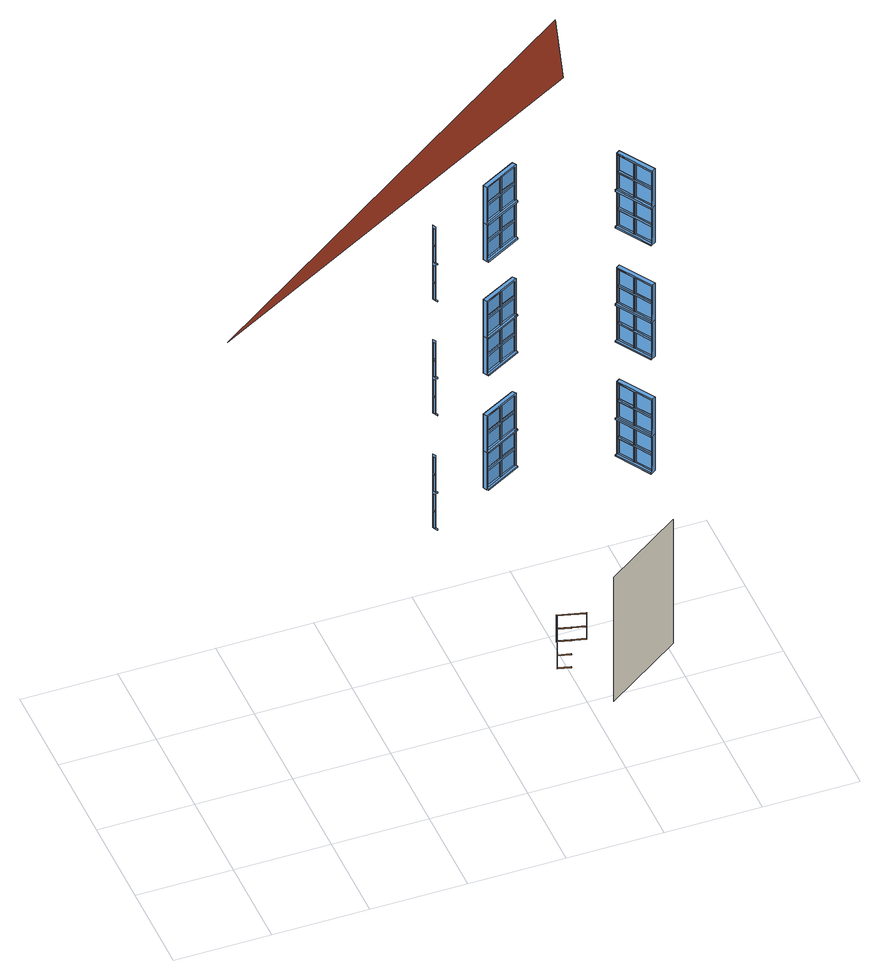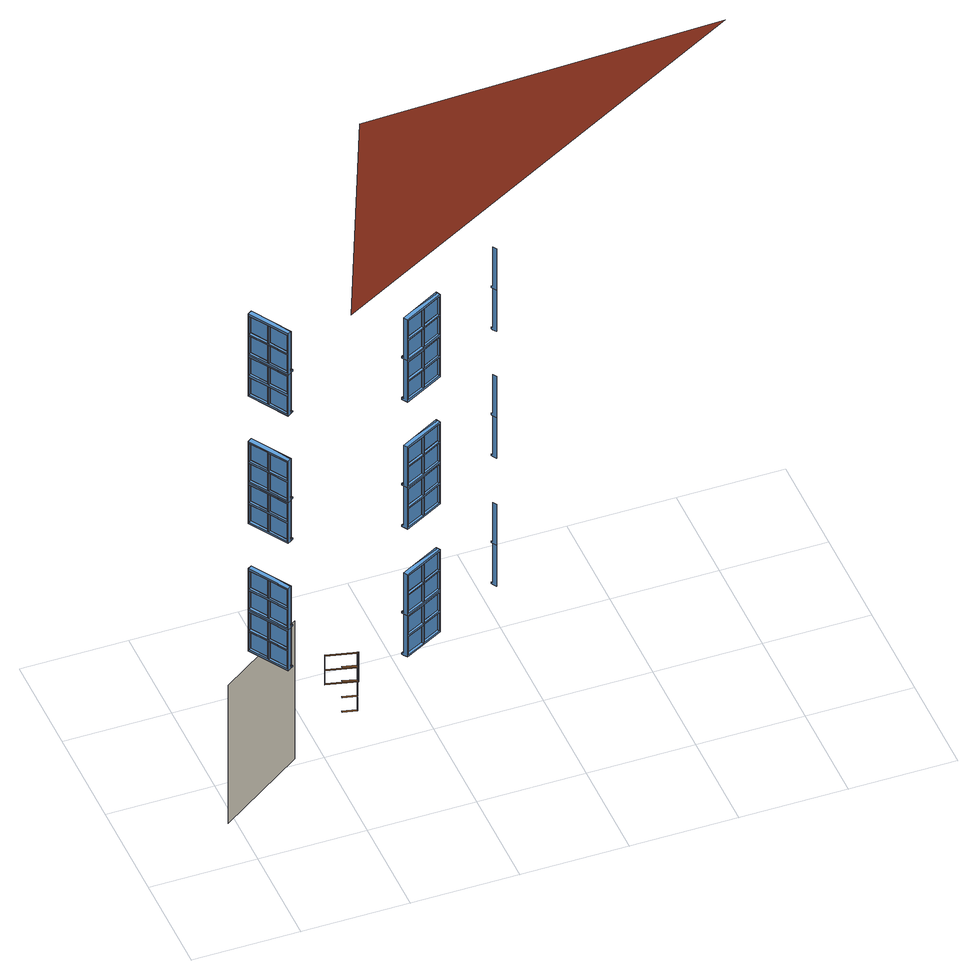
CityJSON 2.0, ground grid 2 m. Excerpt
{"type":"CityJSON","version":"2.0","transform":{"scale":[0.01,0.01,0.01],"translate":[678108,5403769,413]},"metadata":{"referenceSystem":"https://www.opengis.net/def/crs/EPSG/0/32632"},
"CityObjects":{
"building1":{"type":"Building","attributes":{"measuredHeight":15.88},"geometry":[{"type":"MultiSurface","lod":"3","boundaries":[[[0,1,2,3]],[[4,5,6,7]],[[8,9,10,11]],[[12,13,14,15]],[[16,17,18,19]],[[20,21,22,23]],[[24,25,26,27]],[[28,29,30,31]],[[32,33,34,35]],[[36,37,38,39]],[[40,41,42,43]],[[0,44,45,1]],[[46,3,2,47]],[[48,49,50,51,52,53,54]],[[55,56,57,54,53,58,59]],[[60,61,62,63,64,65,66]],[[67,68,69,66,65,70,71]],[[72,73,74,75,76,77,78]],[[79,80,81,78,77,82,83]],[[84,85,86]],[[87,88,89,90,91]],[[92,91,90,93,94]],[[95,96,97,98,99]],[[100,99,98,101,102]],[[103,104,105,106,107]],[[108,107,106,109,110]],[[94,111,112,92]],[[91,113,114,87]],[[102,115,116,100]],[[99,117,118,95]],[[110,119,120,108]],[[107,121,122,103]],[[123,124,125,126]],[[127,128,129,130]],[[131,132,133,134]],[[135,136,137,138]],[[139,140,141,142]],[[143,144,145,146]],[[147,148,149,150]],[[151,152,153,154]],[[155,156,157,158]],[[159,160,161,162]],[[163,164,165,166]],[[167,168,169,170]],[[124,171,172,135]],[[132,173,174,127]],[[140,175,176,151]],[[148,177,178,143]],[[156,179,180,167]],[[164,181,182,159]],[[132,131,183,173]],[[124,123,184,171]],[[128,127,174,185]],[[136,135,172,186]],[[148,147,187,177]],[[140,139,188,175]],[[144,143,178,189]],[[152,151,176,190]],[[164,163,191,181]],[[156,155,192,179]],[[160,159,182,193]],[[168,167,180,194]],[[195,196,197,198]],[[199,200,201,202]],[[203,204,205,206]],[[207,208,209,210]],[[124,211,212,125]],[[132,213,214,133]],[[136,215,216,137]],[[128,217,218,129]],[[140,219,220,141]],[[148,221,222,149]],[[152,223,224,153]],[[144,225,226,145]],[[156,227,228,157]],[[164,229,230,165]],[[168,231,232,169]],[[160,233,234,161]],[[135,235,215,136]],[[123,236,211,124]],[[127,237,217,128]],[[132,213,237,127]],[[131,238,213,132]],[[124,211,235,135]],[[151,239,223,152]],[[139,240,219,140]],[[143,241,225,144]],[[148,221,241,143]],[[147,242,221,148]],[[140,219,239,151]],[[167,243,231,168]],[[155,244,227,156]],[[159,245,233,160]],[[164,229,245,159]],[[163,246,229,164]],[[156,227,243,167]],[[123,236,247,184]],[[127,237,248,174]],[[135,235,249,172]],[[131,238,250,183]],[[139,240,251,188]],[[143,241,252,178]],[[151,239,253,176]],[[147,242,254,187]],[[155,244,255,192]],[[159,245,256,182]],[[167,243,257,180]],[[163,246,258,191]],[[208,259,260,209]],[[200,261,262,201]],[[196,263,264,197]],[[204,265,266,205]],[[236,123,126,267]],[[237,127,130,268]],[[238,131,134,269]],[[235,135,138,270]],[[240,139,142,271]],[[241,143,146,272]],[[242,147,150,273]],[[239,151,154,274]],[[244,155,158,275]],[[245,159,162,276]],[[246,163,166,277]],[[243,167,170,278]],[[215,136,186,279]],[[211,124,171,280]],[[217,128,185,281]],[[213,132,173,282]],[[223,152,190,283]],[[219,140,175,284]],[[225,144,189,285]],[[221,148,177,286]],[[231,168,194,287]],[[227,156,179,288]],[[233,160,193,289]],[[229,164,181,290]],[[291,292,293,294],[197,264,295,198],[296,210,209,260],[297,298,299,300],[301,302,303,304]],[[89,305,306,90],[133,214,269,134],[268,130,129,218],[307,308,309,310],[311,312,313,314]],[[90,306,315,93],[125,212,267,126],[270,138,137,216],[316,317,318,319],[320,321,322,323]],[[97,324,325,98],[149,222,273,150],[272,146,145,226],[326,327,328,329],[330,331,332,333]],[[98,325,334,101],[141,220,271,142],[274,154,153,224],[335,336,337,338],[339,340,341,342]],[[105,343,344,106],[165,230,277,166],[276,162,161,234],[345,346,347,348],[349,350,351,352]],[[106,344,353,109],[157,228,275,158],[278,170,169,232],[354,355,356,357],[358,359,360,361]],[[362,305,89,88]],[[363,306,90,91]],[[364,324,97,96]],[[365,325,98,99]],[[366,343,105,104]],[[367,344,106,107]],[[111,368,369,94]],[[113,370,363,91]],[[115,371,372,102]],[[117,373,365,99]],[[119,374,375,110]],[[121,376,367,107]],[[112,377,368,111]],[[114,378,370,113]],[[116,379,371,115]],[[118,380,373,117]],[[120,381,374,119]],[[122,382,376,121]],[[92,186,279,383,384,385,377,112]],[[87,185,281,386,387,388,378,114]],[[100,190,283,389,390,391,379,116]],[[95,189,285,392,393,394,380,118]],[[108,194,287,395,396,397,381,120]],[[103,193,289,398,399,400,382,122]],[[87,185,174,173,183,250,401,402,403,404,387,388,362,88]],[[92,186,172,171,184,247,405,406,407,408,384,385,363,91]],[[95,189,178,177,187,254,409,410,411,412,393,394,364,96]],[[100,190,176,175,188,251,413,414,415,416,390,391,365,99]],[[103,193,182,181,191,258,417,418,419,420,399,400,366,104]],[[108,194,180,179,192,255,421,422,423,424,396,397,367,107]],[[217,237,268,218]],[[213,238,269,214]],[[215,235,270,216]],[[211,236,267,212]],[[225,241,272,226]],[[221,242,273,222]],[[223,239,274,224]],[[219,240,271,220]],[[233,245,276,234]],[[229,246,277,230]],[[231,243,278,232]],[[227,244,275,228]],[[235,215,279,249]],[[236,211,280,247]],[[237,217,281,248]],[[238,213,282,250]],[[239,223,283,253]],[[240,219,284,251]],[[241,225,285,252]],[[242,221,286,254]],[[243,231,287,257]],[[244,227,288,255]],[[245,233,289,256]],[[246,229,290,258]],[[425,426,211,236]],[[235,427,428,215]],[[237,429,430,217]],[[431,432,213,238]],[[433,434,219,240]],[[239,435,436,223]],[[241,437,438,225]],[[439,440,221,242]],[[441,442,227,244]],[[243,443,444,231]],[[245,445,446,233]],[[447,448,229,246]],[[425,405,247,236]],[[427,449,249,235]],[[429,450,248,237]],[[431,401,250,238]],[[433,413,251,240]],[[435,451,253,239]],[[437,452,252,241]],[[439,409,254,242]],[[441,421,255,244]],[[443,453,257,243]],[[445,454,256,245]],[[447,417,258,246]],[[429,237,213,432]],[[427,235,211,426]],[[437,241,221,440]],[[435,239,219,434]],[[445,245,229,448]],[[443,243,227,442]],[[427,428,318,317]],[[425,426,320,323]],[[431,432,311,314]],[[429,430,309,308]],[[435,436,337,336]],[[433,434,339,342]],[[439,440,330,333]],[[437,438,328,327]],[[443,444,356,355]],[[441,442,358,361]],[[447,448,349,352]],[[445,446,347,346]],[[215,279,383,428]],[[217,281,386,430]],[[213,282,455,432]],[[211,280,456,426]],[[223,283,389,436]],[[225,285,392,438]],[[221,286,457,440]],[[219,284,458,434]],[[231,287,395,444]],[[233,289,398,446]],[[229,290,459,448]],[[227,288,460,442]],[[282,455,401,250]],[[280,456,405,247]],[[286,457,409,254]],[[284,458,413,251]],[[290,459,417,258]],[[288,460,421,255]],[[450,248,281,386]],[[449,249,279,383]],[[452,252,285,392]],[[451,253,283,389]],[[454,256,289,398]],[[453,257,287,395]],[[426,425,405,456]],[[428,427,449,383]],[[430,429,450,386]],[[432,431,401,455]],[[434,433,413,458]],[[436,435,451,389]],[[438,437,452,392]],[[440,439,409,457]],[[442,441,421,460]],[[444,443,453,395]],[[446,445,454,398]],[[448,447,417,459]],[[407,456,280,171,172,249,449,408]],[[403,455,282,173,174,248,450,404]],[[415,458,284,175,176,253,451,416]],[[411,457,286,177,178,252,452,412]],[[423,460,288,179,180,257,453,424]],[[419,459,290,181,182,256,454,420]],[[94,93,315,369]],[[102,101,334,372]],[[110,109,353,375]],[[426,461,321,320]],[[428,462,319,318]],[[430,463,310,309]],[[432,464,312,311]],[[434,465,340,339]],[[436,466,338,337]],[[438,467,329,328]],[[440,468,331,330]],[[442,469,359,358]],[[444,470,357,356]],[[446,471,348,347]],[[448,472,350,349]],[[427,473,408,449]],[[425,474,406,405]],[[431,475,402,401]],[[429,476,404,450]],[[435,477,416,451]],[[433,478,414,413]],[[439,479,410,409]],[[437,480,412,452]],[[443,481,424,453]],[[441,482,422,421]],[[447,483,418,417]],[[445,484,420,454]],[[473,427,317,316]],[[474,425,323,322]],[[475,431,314,313]],[[476,429,308,307]],[[477,435,336,335]],[[478,433,342,341]],[[479,439,333,332]],[[480,437,327,326]],[[481,443,355,354]],[[482,441,361,360]],[[483,447,352,351]],[[484,445,346,345]],[[461,426,425,474]],[[473,427,426,461]],[[476,429,432,464]],[[464,432,431,475]],[[463,430,429,476]],[[462,428,427,473]],[[465,434,433,478]],[[477,435,434,465]],[[480,437,440,468]],[[468,440,439,479]],[[467,438,437,480]],[[466,436,435,477]],[[469,442,441,482]],[[481,443,442,469]],[[484,445,448,472]],[[472,448,447,483]],[[471,446,445,484]],[[470,444,443,481]],[[462,428,383,384]],[[461,426,456,407]],[[464,432,455,403]],[[463,430,386,387]],[[466,436,389,390]],[[465,434,458,415]],[[468,440,457,411]],[[467,438,392,393]],[[470,444,395,396]],[[469,442,460,423]],[[472,448,459,419]],[[471,446,398,399]],[[462,473,316,319]],[[461,474,322,321]],[[464,475,313,312]],[[463,476,307,310]],[[466,477,335,338]],[[465,478,341,340]],[[468,479,332,331]],[[467,480,326,329]],[[470,481,354,357]],[[469,482,360,359]],[[472,483,351,350]],[[471,484,345,348]],[[473,408,407,461]],[[476,404,403,464]],[[477,416,415,465]],[[480,412,411,468]],[[481,424,423,469]],[[484,420,419,472]],[[474,461,407,406]],[[473,462,384,408]],[[476,463,387,404]],[[475,464,403,402]],[[478,465,415,414]],[[477,466,390,416]],[[480,467,393,412]],[[479,468,411,410]],[[482,469,423,422]],[[481,470,396,424]],[[484,471,399,420]],[[483,472,419,418]],[[385,377,368,369,315,306,363]],[[388,378,370,363,306,305,362]],[[391,379,371,372,334,325,365]],[[394,380,373,365,325,324,364]],[[397,381,374,375,353,344,367]],[[400,382,376,367,344,343,366]],[[485,486,487,488]],[[489,490,491,492]],[[493,494,495,496]],[[497,498,499,500]],[[501,502,503,504]],[[505,506,507,508]],[[509,510,511,512]],[[513,514,515,516]],[[517,518,519,520]],[[521,522,523,524]],[[525,526,527,528]],[[529,530,531,532]],[[533,534,535,536]],[[537,538,539,540]],[[541,542,543,544]],[[545,546,547,548]],[[549,550,551,552]],[[553,554,555,556]],[[557,558,559,560]],[[496,561,562,563,493]],[[492,493,563,564,489]],[[504,565,566,567,501]],[[500,501,567,568,497]],[[512,569,570,571,509]],[[508,509,571,572,505]],[[517,520,527,526]],[[513,516,523,522]],[[533,536,543,542]],[[529,532,539,538]],[[549,552,559,558]],[[545,548,555,554]],[[491,573,574,490]],[[495,575,576,494]],[[499,577,578,498]],[[503,579,580,502]],[[507,581,582,506]],[[511,583,584,510]],[[518,585,586,519]],[[522,587,588,523]],[[526,589,590,527]],[[514,591,592,515]],[[534,593,594,535]],[[538,595,596,539]],[[542,597,598,543]],[[530,599,600,531]],[[550,601,602,551]],[[554,603,604,555]],[[558,605,606,559]],[[546,607,608,547]],[[490,574,609,489]],[[494,576,610,493]],[[498,578,611,497]],[[502,580,612,501]],[[506,582,613,505]],[[510,584,614,509]],[[518,517,615,616]],[[522,521,617,618]],[[514,513,619,620]],[[526,525,621,622]],[[534,533,623,624]],[[538,537,625,626]],[[530,529,627,628]],[[542,541,629,630]],[[550,549,631,632]],[[554,553,633,634]],[[546,545,635,636]],[[558,557,637,638]],[[492,528,639,640,641,642,573,491]],[[496,524,643,644,645,646,575,495]],[[500,544,647,648,649,650,577,499]],[[504,540,651,652,653,654,579,503]],[[508,560,655,656,657,658,581,507]],[[512,556,659,660,661,662,583,511]],[[663,525,528,639]],[[664,517,520,665]],[[666,521,524,643]],[[667,513,516,668]],[[669,541,544,647]],[[670,533,536,671]],[[672,537,540,651]],[[673,529,532,674]],[[675,557,560,655]],[[676,549,552,677]],[[678,553,556,659]],[[679,545,548,680]],[[526,589,663,525]],[[518,585,664,517]],[[522,587,666,521]],[[513,667,587,522]],[[514,591,667,513]],[[517,664,589,526]],[[542,597,669,541]],[[534,593,670,533]],[[538,595,672,537]],[[529,673,595,538]],[[530,599,673,529]],[[533,670,597,542]],[[558,605,675,557]],[[550,601,676,549]],[[554,603,678,553]],[[545,679,603,554]],[[546,607,679,545]],[[549,676,605,558]],[[496,524,523,516,515,592,681,682,683,684,645,646,685,561]],[[492,528,527,520,519,586,686,687,688,689,641,642,610,493]],[[504,540,539,532,531,600,690,691,692,693,653,654,694,565]],[[500,544,543,536,535,594,695,696,697,698,649,650,612,501]],[[512,556,555,548,547,608,699,700,701,702,661,662,703,569]],[[508,560,559,552,551,602,704,705,706,707,657,658,614,509]],[[668,708,681,592]],[[665,709,686,586]],[[674,710,690,600]],[[671,711,695,594]],[[680,712,699,608]],[[677,713,704,602]],[[714,588,643,644]],[[715,590,639,640]],[[716,596,651,652]],[[717,598,647,648]],[[718,604,659,660]],[[719,606,655,656]],[[517,664,720,615]],[[513,667,721,619]],[[525,663,722,621]],[[521,666,723,617]],[[533,670,724,623]],[[529,673,725,627]],[[541,669,726,629]],[[537,672,727,625]],[[549,676,728,631]],[[545,679,729,635]],[[557,675,730,637]],[[553,678,731,633]],[[688,709,665,520,527,590,715,689]],[[683,708,668,516,523,588,714,684]],[[697,711,671,536,543,598,717,698]],[[692,710,674,532,539,596,716,693]],[[706,713,677,552,559,606,719,707]],[[701,712,680,548,555,604,718,702]],[[685,732,562,561]],[[610,733,563,493]],[[694,734,566,565]],[[612,735,567,501]],[[703,736,570,569]],[[614,737,571,509]],[[589,663,639,590]],[[585,664,665,586]],[[587,666,643,588]],[[591,667,668,592]],[[597,669,647,598]],[[593,670,671,594]],[[595,672,651,596]],[[599,673,674,600]],[[605,675,655,606]],[[601,676,677,602]],[[603,678,659,604]],[[607,679,680,608]],[[738,739,686,709]],[[740,741,715,640]],[[742,743,714,644]],[[744,745,681,708]],[[746,747,695,711]],[[748,749,717,648]],[[750,751,716,652]],[[752,753,690,710]],[[754,755,704,713]],[[756,757,719,656]],[[758,759,718,660]],[[760,761,699,712]],[[585,518,616,762]],[[587,522,618,763]],[[591,514,620,764]],[[589,526,622,765]],[[593,534,624,766]],[[595,538,626,767]],[[599,530,628,768]],[[597,542,630,769]],[[601,550,632,770]],[[603,554,634,771]],[[607,546,636,772]],[[605,558,638,773]],[[739,686,586,585]],[[741,715,590,589]],[[743,714,588,587]],[[745,681,592,591]],[[747,695,594,593]],[[749,717,598,597]],[[751,716,596,595]],[[753,690,600,599]],[[755,704,602,601]],[[757,719,606,605]],[[759,718,604,603]],[[761,699,608,607]],[[663,639,640,740]],[[666,643,644,742]],[[667,668,708,744]],[[664,665,709,738]],[[669,647,648,748]],[[672,651,652,750]],[[673,674,710,752]],[[670,671,711,746]],[[675,655,656,756]],[[678,659,660,758]],[[679,680,712,760]],[[676,677,713,754]],[[739,738,664,585]],[[589,741,740,663]],[[587,743,742,666]],[[745,744,667,591]],[[747,746,670,593]],[[597,749,748,669]],[[595,751,750,672]],[[753,752,673,599]],[[755,754,676,601]],[[605,757,756,675]],[[603,759,758,678]],[[761,760,679,607]],[[743,587,667,744]],[[741,589,664,738]],[[751,595,673,752]],[[749,597,670,746]],[[759,603,679,760]],[[757,605,676,754]],[[489,564,774,609]],[[497,568,775,611]],[[505,572,776,613]],[[741,777,689,715]],[[739,778,687,686]],[[745,779,682,681]],[[743,780,684,714]],[[749,781,698,717]],[[747,782,696,695]],[[753,783,691,690]],[[751,784,693,716]],[[757,785,707,719]],[[755,786,705,704]],[[761,787,700,699]],[[759,788,702,718]],[[562,732,733,563],[619,721,764,620],[763,618,617,723],[789,790,791,792],[793,794,795,796]],[[563,733,774,564],[615,720,762,616],[765,622,621,722],[797,798,799,800],[801,802,803,804]],[[566,734,735,567],[627,725,768,628],[767,626,625,727],[805,806,807,808],[809,810,811,812]],[[567,735,775,568],[623,724,766,624],[769,630,629,726],[813,814,815,816],[817,818,819,820]],[[570,736,737,571],[635,729,772,636],[771,634,633,731],[821,822,823,824],[825,826,827,828]],[[571,737,776,572],[631,728,770,632],[773,638,637,730],[829,830,831,832],[833,834,835,836]],[[666,587,763,723]],[[667,591,764,721]],[[663,589,765,722]],[[664,585,762,720]],[[672,595,767,727]],[[673,599,768,725]],[[669,597,769,726]],[[670,593,766,724]],[[678,603,771,731]],[[679,607,772,729]],[[675,605,773,730]],[[676,601,770,728]],[[741,740,799,798]],[[739,738,801,804]],[[745,744,793,796]],[[743,742,791,790]],[[749,748,815,814]],[[747,746,817,820]],[[753,752,809,812]],[[751,750,807,806]],[[757,756,831,830]],[[755,754,833,836]],[[761,760,825,828]],[[759,758,823,822]],[[837,740,640,641]],[[838,738,709,688]],[[839,744,708,683]],[[840,742,644,645]],[[841,748,648,649]],[[842,746,711,697]],[[843,752,710,692]],[[844,750,652,653]],[[845,756,656,657]],[[846,754,713,706]],[[847,760,712,701]],[[848,758,660,661]],[[838,738,739,778]],[[777,741,738,838]],[[780,743,744,839]],[[839,744,745,779]],[[840,742,743,780]],[[837,740,741,777]],[[842,746,747,782]],[[781,749,746,842]],[[784,751,752,843]],[[843,752,753,783]],[[844,750,751,784]],[[841,748,749,781]],[[846,754,755,786]],[[785,757,754,846]],[[788,759,760,847]],[[847,760,761,787]],[[848,758,759,788]],[[845,756,757,785]],[[738,838,802,801]],[[740,837,800,799]],[[742,840,792,791]],[[744,839,794,793]],[[746,842,818,817]],[[748,841,816,815]],[[750,844,808,807]],[[752,843,810,809]],[[754,846,834,833]],[[756,845,832,831]],[[758,848,824,823]],[[760,847,826,825]],[[642,573,574,609,774,733,610]],[[646,575,576,610,733,732,685]],[[650,577,578,611,775,735,612]],[[654,579,580,612,735,734,694]],[[658,581,582,613,776,737,614]],[[662,583,584,614,737,736,703]],[[778,838,688,687]],[[777,837,641,689]],[[780,840,645,684]],[[779,839,683,682]],[[782,842,697,696]],[[781,841,649,698]],[[784,844,653,693]],[[783,843,692,691]],[[786,846,706,705]],[[785,845,657,707]],[[788,848,661,702]],[[787,847,701,700]],[[777,689,688,838]],[[780,684,683,839]],[[781,698,697,842]],[[784,693,692,843]],[[785,707,706,846]],[[788,702,701,847]],[[777,741,798,797]],[[778,739,804,803]],[[779,745,796,795]],[[780,743,790,789]],[[781,749,814,813]],[[782,747,820,819]],[[783,753,812,811]],[[784,751,806,805]],[[785,757,830,829]],[[786,755,836,835]],[[787,761,828,827]],[[788,759,822,821]],[[837,777,797,800]],[[838,778,803,802]],[[839,779,795,794]],[[840,780,789,792]],[[841,781,813,816]],[[842,782,819,818]],[[843,783,811,810]],[[844,784,805,808]],[[845,785,829,832]],[[846,786,835,834]],[[847,787,827,826]],[[848,788,821,824]]],"semantics":{"surfaces":[{"type":"Window"},{"type":"RoofSurface","klumMaterialClass":"Ceramic","klumMaterialIndex":"D201","materialUncertainty":0.3},{"type":"Door"},{"type":"WallSurface"}],"values":[0,0,0,0,0,0,0,0,0,0,0,0,0,0,0,0,0,0,0,1,0,0,0,0,0,0,0,0,0,0,0,0,0,0,0,0,0,0,0,0,0,0,0,0,0,0,0,0,0,0,0,0,0,0,0,0,0,0,0,0,0,0,2,2,2,2,0,0,0,0,0,0,0,0,0,0,0,0,0,0,0,0,0,0,0,0,0,0,0,0,0,0,0,0,0,0,0,0,0,0,0,0,0,0,0,0,0,0,2,2,2,2,0,0,0,0,0,0,0,0,0,0,0,0,0,0,0,0,0,0,0,0,0,0,0,0,2,0,0,0,0,0,0,0,0,0,0,0,0,0,0,0,0,0,0,0,0,0,0,0,0,0,0,0,0,0,0,0,0,0,0,0,0,0,0,0,0,0,0,0,0,0,0,0,0,0,0,0,0,0,0,0,0,0,0,0,0,0,0,0,0,0,0,0,0,0,0,0,0,0,0,0,0,0,0,0,0,0,0,0,0,0,0,0,0,0,0,0,0,0,0,0,0,0,0,0,0,0,0,0,0,0,0,0,0,0,0,0,0,0,0,0,0,0,0,0,0,0,0,0,0,0,0,0,0,0,0,0,0,0,0,0,0,0,0,0,0,0,0,0,0,0,0,0,0,0,0,0,0,0,0,0,0,0,0,0,0,0,0,0,0,0,0,0,0,0,0,0,0,0,0,0,0,0,0,0,0,0,0,0,0,0,0,0,0,0,0,0,0,0,0,0,0,0,0,0,0,0,0,0,0,0,0,0,0,0,0,0,0,0,0,0,0,0,0,0,0,0,0,0,0,0,0,0,0,0,0,0,0,0,0,0,0,0,0,0,0,0,0,0,0,0,0,0,0,0,3,0,0,0,0,0,0,0,0,0,0,0,0,0,0,0,0,0,0,0,0,0,0,0,0,0,0,0,0,0,0,0,0,0,0,0,0,0,0,0,0,0,0,0,0,0,0,0,0,0,0,0,0,0,0,0,0,0,0,0,0,0,0,0,0,0,0,0,0,0,0,0,0,0,0,0,0,0,0,0,0,0,0,0,0,0,0,0,0,0,0,0,0,0,0,0,0,0,0,0,0,0,0,0,0,0,0,0,0,0,0,0,0,0,0,0,0,0,0,0,0,0,0,0,0,0,0,0,0,0,0,0,0,0,0,0,0,0,0,0,0,0,0,0,0,0,0,0,0,0,0,0,0,0,0,0,0,0,0,0,0,0,0,0,0,0,0,0,0,0,0,0,0,0,0,0,0,0,0,0,0,0,0,0,0,0,0,0,0,0,0,0,0,0,0,0,0,0,0,0,0,0,0,0,0,0,0,0,0,0,0,0,0,0,0,0,0,0,0,0,0,0,0,0,0,0,0,0,0,0,0,0,0,0,0,0,0,0,0,0,0,0,0,0,0,0,0,0,0,0,0,0,0,0,0,0,0,0,0,0,0,0,0,0,0,0,0,0,0,0,0,0,0,0,0,0,0,0,0,0,0,0,0,0,0,0,0,0,0,0,0,0,0,0,0,0,0,0,0,0,0,0,0,0,0,0,0,0,0,0,0,0,0,0,0,0,0,0,0,0,0,0,0,0,0,0,0,0,0,0,0,0,0,0,0,0,0,0,0,0,0,0,0,0,0,0,0,0,0,0,0,0,0,0,0,0,0,0]}}]}
},
"vertices":[
[538,330,876],[540,326,876],[540,326,880],[538,330,880],[538,330,1117],[538,330,1076],[540,326,1076],[540,326,1117],[538,330,1072],[538,330,1031],[540,326,1031],[540,326,1072],[538,330,1166],[538,330,1125],[540,326,1125],[540,326,1166],[538,330,1211],[538,330,1170],[540,326,1170],[540,326,1211],[538,330,536],[538,330,496],[540,326,496],[540,326,536],[538,330,492],[538,330,451],[540,326,451],[540,326,492],[538,330,585],[538,330,544],[540,326,544],[540,326,585],[538,330,630],[538,330,589],[540,326,589],[540,326,630],[538,330,827],[538,330,787],[540,326,787],[540,326,827],[538,330,783],[538,330,742],[540,326,742],[540,326,783],[538,330,836],[540,326,836],[538,330,921],[540,326,921],[542,328,1031],[544,324,1031],[544,324,1027],[542,328,1027],[538,335,1027],[538,335,1121],[542,328,1121],[542,328,1125],[544,324,1124],[544,324,1121],[538,335,1215],[542,328,1215],[542,328,451],[544,324,450],[544,324,447],[542,328,447],[538,335,447],[538,335,540],[542,328,540],[542,328,544],[544,324,544],[544,324,540],[538,335,634],[542,328,634],[542,328,742],[544,324,741],[544,324,738],[542,328,738],[538,335,738],[538,335,831],[542,328,831],[542,328,836],[544,324,835],[544,324,831],[538,335,925],[542,328,925],[876,519,1327],[8,48,1327],[803,374,1618],[673,399,1124],[673,399,1214],[669,407,1214],[669,407,1120],[673,399,1120],[673,399,1031],[669,407,1026],[673,399,1026],[673,399,544],[673,399,633],[669,407,633],[669,407,540],[673,399,540],[673,399,450],[669,407,446],[673,399,446],[673,399,835],[673,399,924],[669,407,924],[669,407,831],[673,399,831],[673,399,741],[669,407,737],[673,399,737],[676,395,1026],[676,395,1030],[676,395,1120],[676,395,1124],[676,395,446],[676,395,449],[676,395,540],[676,395,543],[676,395,737],[676,395,740],[676,395,831],[676,395,834],[673,404,1116],[673,404,1075],[671,408,1075],[671,408,1116],[673,404,1165],[673,404,1124],[671,408,1124],[671,408,1165],[673,404,1210],[673,404,1169],[671,408,1169],[671,408,1210],[673,404,1071],[673,404,1031],[671,408,1031],[671,408,1071],[673,404,536],[673,404,495],[671,408,495],[671,408,536],[673,404,585],[673,404,544],[671,408,544],[671,408,585],[673,404,629],[673,404,588],[671,408,588],[671,408,629],[673,404,491],[673,404,450],[671,408,450],[671,408,491],[673,404,827],[673,404,786],[671,408,786],[671,408,827],[673,404,876],[673,404,835],[671,408,835],[671,408,876],[673,404,920],[673,404,880],[671,408,880],[671,408,920],[673,404,782],[673,404,741],[671,408,741],[671,408,782],[676,400,1075],[676,400,1071],[676,400,1169],[676,400,1165],[676,400,495],[676,400,491],[676,400,588],[676,400,585],[676,400,786],[676,400,782],[676,400,880],[676,400,876],[676,400,1210],[676,400,1116],[676,400,1124],[676,400,1031],[676,400,629],[676,400,536],[676,400,544],[676,400,450],[676,400,920],[676,400,827],[676,400,835],[676,400,741],[742,207,258],[742,207,228],[743,211,228],[743,211,258],[742,207,157],[742,207,127],[743,211,127],[743,211,157],[742,207,190],[742,207,160],[743,211,160],[743,211,190],[742,207,225],[742,207,196],[743,211,196],[743,211,225],[708,423,1075],[706,427,1075],[708,423,1169],[706,427,1169],[708,423,1031],[706,427,1031],[708,423,1124],[706,427,1124],[708,423,495],[706,427,495],[708,423,588],[706,427,588],[708,423,450],[706,427,450],[708,423,544],[706,427,544],[708,423,786],[706,427,786],[708,423,880],[706,427,880],[708,423,741],[706,427,741],[708,423,835],[706,427,835],[708,423,1071],[708,423,1116],[708,423,1165],[708,423,1210],[708,423,491],[708,423,536],[708,423,585],[708,423,629],[708,423,782],[708,423,827],[708,423,876],[708,423,920],[710,419,1116],[710,419,1165],[710,419,1071],[710,419,1210],[710,419,536],[710,419,585],[710,419,491],[710,419,629],[710,419,827],[710,419,876],[710,419,782],[710,419,920],[768,200,196],[769,204,196],[768,200,127],[769,204,127],[768,200,228],[769,204,228],[768,200,160],[769,204,160],[706,427,1116],[706,427,1165],[706,427,1210],[706,427,1071],[706,427,536],[706,427,585],[706,427,629],[706,427,491],[706,427,827],[706,427,876],[706,427,920],[706,427,782],[710,419,1031],[710,419,1075],[710,419,1124],[710,419,1169],[710,419,450],[710,419,495],[710,419,544],[710,419,588],[710,419,741],[710,419,786],[710,419,835],[710,419,880],[741,211,261],[798,197,261],[798,197,193],[741,211,193],[769,204,258],[769,204,225],[797,197,225],[770,204,225],[770,204,196],[797,197,196],[770,204,228],[797,197,228],[797,197,258],[770,204,258],[744,447,1214],[744,447,1120],[743,446,1165],[708,428,1165],[708,428,1124],[743,446,1124],[708,428,1169],[743,446,1169],[743,446,1210],[708,428,1210],[744,447,1026],[743,446,1071],[708,428,1071],[708,428,1031],[743,446,1031],[708,428,1075],[743,446,1075],[743,446,1116],[708,428,1116],[744,447,633],[744,447,540],[743,446,585],[708,428,585],[708,428,544],[743,446,544],[708,428,588],[743,446,588],[743,446,629],[708,428,629],[744,447,446],[743,446,491],[708,428,491],[708,428,450],[743,446,450],[708,428,495],[743,446,495],[743,446,536],[708,428,536],[744,447,924],[744,447,831],[743,446,876],[708,428,876],[708,428,835],[743,446,835],[708,428,880],[743,446,880],[743,446,920],[708,428,920],[744,447,737],[743,446,782],[708,428,782],[708,428,741],[743,446,741],[708,428,786],[743,446,786],[743,446,827],[708,428,827],[749,440,1214],[749,440,1120],[749,440,633],[749,440,540],[749,440,924],[749,440,831],[751,436,1026],[749,440,1026],[751,436,1120],[751,436,446],[749,440,446],[751,436,540],[751,436,737],[749,440,737],[751,436,831],[751,436,1030],[751,436,1124],[751,436,449],[751,436,543],[751,436,740],[751,436,834],[712,420,1031],[747,439,1031],[749,440,1031],[712,420,1124],[747,439,1124],[749,440,1124],[712,420,450],[747,439,450],[749,440,450],[712,420,544],[747,439,544],[749,440,544],[712,420,741],[747,439,741],[749,440,741],[712,420,835],[747,439,835],[749,440,835],[712,420,1210],[747,439,1210],[747,439,1169],[747,439,1165],[712,420,1116],[747,439,1116],[747,439,1075],[747,439,1071],[712,420,629],[747,439,629],[747,439,588],[747,439,585],[712,420,536],[747,439,536],[747,439,495],[747,439,491],[712,420,920],[747,439,920],[747,439,880],[747,439,876],[712,420,827],[747,439,827],[747,439,786],[747,439,782],[710,424,1116],[710,424,1075],[710,424,1071],[710,424,1031],[710,424,1165],[710,424,1124],[710,424,1210],[710,424,1169],[710,424,536],[710,424,495],[710,424,491],[710,424,450],[710,424,585],[710,424,544],[710,424,629],[710,424,588],[710,424,827],[710,424,786],[710,424,782],[710,424,741],[710,424,876],[710,424,835],[710,424,920],[710,424,880],[712,420,1071],[712,420,1165],[712,420,491],[712,420,585],[712,420,782],[712,420,876],[712,420,1169],[712,420,1075],[712,420,588],[712,420,495],[712,420,880],[712,420,786],[745,442,1075],[745,442,1031],[745,442,1124],[745,442,1169],[745,442,495],[745,442,450],[745,442,544],[745,442,588],[745,442,786],[745,442,741],[745,442,835],[745,442,880],[745,442,1071],[745,442,1116],[745,442,1210],[745,442,1165],[745,442,491],[745,442,536],[745,442,629],[745,442,585],[745,442,782],[745,442,827],[745,442,920],[745,442,876],[1013,297,344],[1013,297,30],[848,184,30],[848,184,344],[939,401,446],[935,399,446],[935,399,449],[939,401,450],[939,401,539],[935,399,539],[935,399,543],[939,401,543],[939,401,736],[935,399,736],[935,399,739],[939,401,740],[939,401,829],[935,399,829],[935,399,833],[939,401,833],[939,401,1026],[935,399,1026],[935,399,1029],[939,401,1030],[939,401,1119],[935,399,1119],[935,399,1123],[939,401,1123],[944,401,588],[944,401,629],[940,399,629],[940,399,588],[944,401,494],[944,401,535],[940,399,535],[940,399,494],[944,401,543],[944,401,584],[940,399,584],[940,399,543],[944,401,450],[944,401,490],[940,399,490],[940,399,450],[944,401,878],[944,401,919],[940,399,919],[940,399,878],[944,401,785],[944,401,825],[940,399,825],[940,399,785],[944,401,833],[944,401,874],[940,399,874],[940,399,833],[944,401,740],[944,401,781],[940,399,781],[940,399,740],[944,401,1168],[944,401,1209],[940,399,1209],[940,399,1168],[944,401,1075],[944,401,1115],[940,399,1115],[940,399,1075],[944,401,1123],[944,401,1164],[940,399,1164],[940,399,1123],[944,401,1030],[944,401,1070],[940,399,1070],[940,399,1030],[939,401,633],[946,406,633],[946,406,539],[946,406,446],[939,401,923],[946,406,923],[946,406,829],[946,406,736],[939,401,1213],[946,406,1213],[946,406,1119],[946,406,1026],[980,326,449],[980,326,446],[980,326,543],[980,326,539],[980,326,739],[980,326,736],[980,326,833],[980,326,829],[980,326,1029],[980,326,1026],[980,326,1123],[980,326,1119],[964,368,535],[960,366,535],[964,368,584],[960,366,584],[964,368,490],[960,366,490],[964,368,629],[960,366,629],[964,368,825],[960,366,825],[964,368,874],[960,366,874],[964,368,781],[960,366,781],[964,368,919],[960,366,919],[964,368,1115],[960,366,1115],[964,368,1164],[960,366,1164],[964,368,1070],[960,366,1070],[964,368,1209],[960,366,1209],[983,328,446],[983,328,539],[983,328,736],[983,328,829],[983,328,1026],[983,328,1119],[947,404,494],[947,404,535],[947,404,543],[947,404,584],[947,404,588],[947,404,629],[947,404,450],[947,404,490],[947,404,785],[947,404,825],[947,404,833],[947,404,874],[947,404,878],[947,404,919],[947,404,740],[947,404,781],[947,404,1075],[947,404,1115],[947,404,1123],[947,404,1164],[947,404,1168],[947,404,1209],[947,404,1030],[947,404,1070],[960,366,450],[962,364,450],[982,330,450],[983,328,450],[960,366,543],[962,364,543],[982,330,543],[983,328,543],[960,366,740],[962,364,740],[982,330,740],[983,328,740],[960,366,833],[962,364,833],[982,330,833],[983,328,833],[960,366,1030],[962,364,1030],[982,330,1030],[983,328,1030],[960,366,1123],[962,364,1123],[982,330,1123],[983,328,1123],[964,368,450],[964,368,494],[960,366,494],[964,368,543],[964,368,588],[960,366,588],[964,368,740],[964,368,785],[960,366,785],[964,368,833],[964,368,878],[960,366,878],[964,368,1030],[964,368,1075],[960,366,1075],[964,368,1123],[964,368,1168],[960,366,1168],[962,364,629],[982,330,629],[982,330,588],[982,330,584],[983,328,633],[962,364,535],[982,330,535],[982,330,494],[982,330,490],[962,364,919],[982,330,919],[982,330,878],[982,330,874],[983,328,923],[962,364,825],[982,330,825],[982,330,785],[982,330,781],[962,364,1209],[982,330,1209],[982,330,1168],[982,330,1164],[983,328,1213],[962,364,1115],[982,330,1115],[982,330,1075],[982,330,1070],[962,364,588],[962,364,494],[962,364,878],[962,364,785],[962,364,1168],[962,364,1075],[962,364,584],[962,364,490],[962,364,874],[962,364,781],[962,364,1164],[962,364,1070],[968,370,494],[968,370,588],[968,370,450],[968,370,543],[968,370,785],[968,370,878],[968,370,740],[968,370,833],[968,370,1075],[968,370,1168],[968,370,1030],[968,370,1123],[991,333,633],[991,333,539],[991,333,923],[991,333,829],[991,333,1213],[991,333,1119],[965,366,494],[965,366,535],[965,366,450],[965,366,490],[965,366,543],[965,366,584],[965,366,588],[965,366,629],[965,366,785],[965,366,825],[965,366,740],[965,366,781],[965,366,833],[965,366,874],[965,366,878],[965,366,919],[965,366,1075],[965,366,1115],[965,366,1030],[965,366,1070],[965,366,1123],[965,366,1164],[965,366,1168],[965,366,1209],[968,370,535],[968,370,584],[968,370,629],[968,370,490],[968,370,825],[968,370,874],[968,370,919],[968,370,781],[968,370,1115],[968,370,1164],[968,370,1209],[968,370,1070],[991,333,446],[991,333,736],[991,333,1026],[986,332,490],[986,332,535],[986,332,629],[986,332,584],[986,332,781],[986,332,825],[986,332,919],[986,332,874],[986,332,1070],[986,332,1115],[986,332,1209],[986,332,1164],[990,335,584],[969,368,584],[969,368,543],[990,335,543],[969,368,588],[990,335,588],[990,335,629],[969,368,629],[990,335,490],[969,368,490],[969,368,450],[990,335,450],[969,368,494],[990,335,494],[990,335,535],[969,368,535],[990,335,874],[969,368,874],[969,368,833],[990,335,833],[969,368,878],[990,335,878],[990,335,919],[969,368,919],[990,335,781],[969,368,781],[969,368,740],[990,335,740],[969,368,785],[990,335,785],[990,335,825],[969,368,825],[990,335,1164],[969,368,1164],[969,368,1123],[990,335,1123],[969,368,1168],[990,335,1168],[990,335,1209],[969,368,1209],[990,335,1070],[969,368,1070],[969,368,1030],[990,335,1030],[969,368,1075],[990,335,1075],[990,335,1115],[969,368,1115],[986,332,450],[986,332,494],[986,332,588],[986,332,543],[986,332,740],[986,332,785],[986,332,878],[986,332,833],[986,332,1030],[986,332,1075],[986,332,1168],[986,332,1123]
]}
